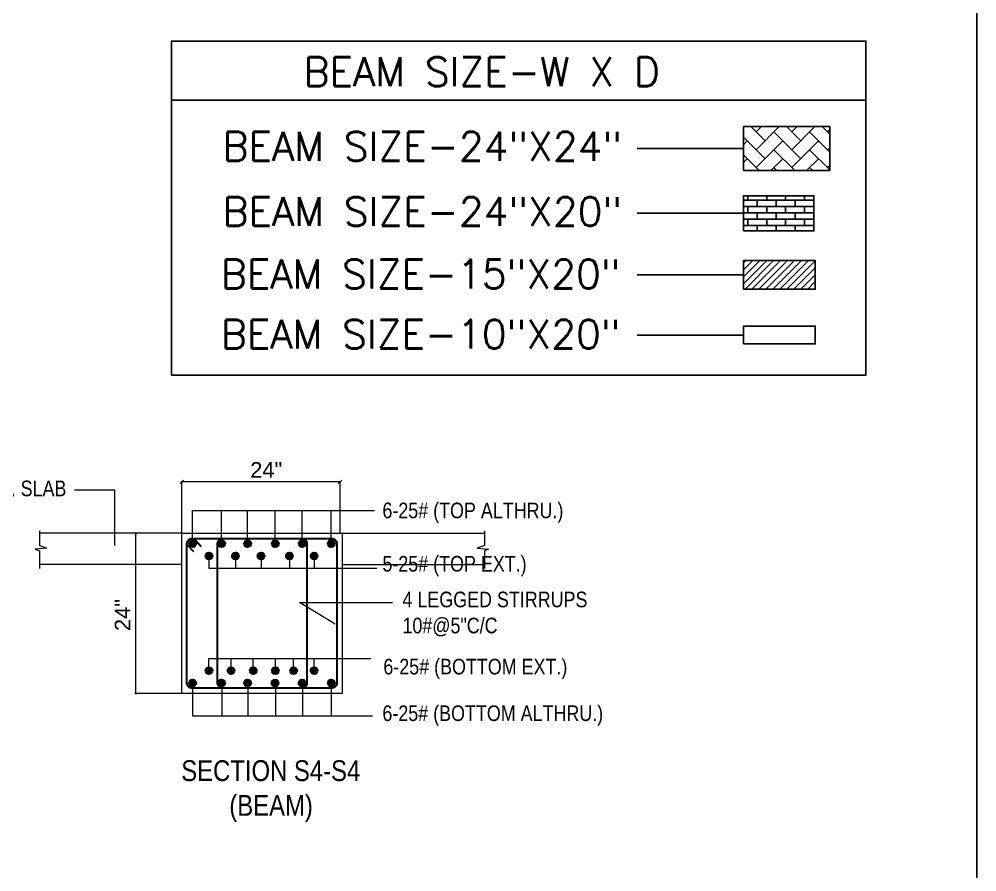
# Model space of a CAD drawing. Header units: inches. Extents: x 1182429 to 1211915, y -922309 to -906718.
# Drawn here: x 1184686 to 1185900, y -916816 to -915735 of the extents above; entities that cross this region are included whole.
import ezdxf
from ezdxf.enums import TextEntityAlignment as Align

# ---------------------------------------------------------------- set-up
doc = ezdxf.new("R2010")
doc.units = ezdxf.units.IN
doc.header["$LTSCALE"] = 6
doc.linetypes.add('CONTINOUS', pattern=[2000000.0, 1000000.0, 1000000.0])
doc.linetypes.add('DASHED', pattern=[0.75, 0.5, -0.25])
for name, color, linetype in [('A-CUTOUT', 3, 'CONTINOUS'), ('DIM', 7, 'Continuous'), ('door', 5, 'Continuous'), ('FITTING', 24, 'Continuous'), ('RE', 7, 'Continuous'), ('WAL', 7, 'Continuous')]:
    doc.layers.add(name, color=color, linetype=linetype)
for name, color, linetype, lineweight in [('Base Beam', 1, 'DASHED', 20), ('DIM 1', 10, 'Continuous', 15), ('HAT', 251, 'Continuous', 0), ('REINF', 5, 'Continuous', 30), ('TEX', 250, 'Continuous', 30), ('txt3', 3, 'Continuous', 9), ('W', 250, 'Continuous', 5)]:
    doc.layers.add(name, color=color, linetype=linetype, lineweight=lineweight)
doc.styles.add('ARI', font='arial.ttf')
doc.styles.add('ROMANS', font='romans.shx')
doc.dimstyles.new('Copy of AA', dxfattribs={"dimtxt": 15, "dimasz": 4, "dimexe": 5, "dimexo": 0, "dimgap": 0.09, "dimtad": 0, "dimdec": 0, "dimzin": 0, "dimdsep": 46, "dimlunit": 3, "dimtxsty": 'ARI', "dimblk": 'ARCHTICK', "dimcen": 0.09, "dimclrt": 7, "dimadec": 0, "dimazin": 0, "dimtfac": 1, "dimtdec": 0, "dimtofl": 0, "dimtmove": 0, "dimatfit": 3, "dimfxl": 0.18, "dimtolj": 1, "dimtzin": 0, "dimlwd": 9, "dimlwe": 9, "dimarcsym": 0})

# ---------------------------------------------------------------- blocks, each defined once
blk = doc.blocks.new('_ARCHTICK')
at = {"color": 0, "linetype": 'ByBlock', "const_width": 0.15}
blk.add_lwpolyline([(-0.5, -0.5), (0.5, 0.5)], dxfattribs=at)
blk = doc.blocks.new('_Oblique')
at = {"layer": 'DIM', "color": 0, "lineweight": -2}
blk.add_line((-0.5, -0.5), (0.5, 0.5), dxfattribs=at)

msp = doc.modelspace()

# ---------------------------------------------------------------- hatches: boundary and pattern name
at = {"layer": 'A-CUTOUT', "ltscale": 0.3}
h = msp.add_hatch(dxfattribs=at)
h.set_pattern_fill('AR-BRSTD', color=256, scale=3)
h.set_pattern_definition([(0, (617349.71, -410037.297), (0, 8.001), []), (90, (617349.71, -410037.297), (-12, 8.001), [8.001, -8.001])])
h.paths.add_polyline_path([(1185604.1, -916003.4), (1185693.5, -916003.4), (1185693.5, -915958.8), (1185604.1, -915958.8)])
at = {"layer": 'door', "ltscale": 0.3}
h = msp.add_hatch(dxfattribs=at)
h.set_pattern_fill('AR-HBONE', color=256, scale=4)
h.set_pattern_definition([(45, (617219.523, -410313.557), (2e-15, 22.627417), [48, -16]), (135, (617230.836, -410302.244), (2e-15, 22.627417), [48, -16])])
h.paths.add_polyline_path([(1185604.1, -915927), (1185713.6, -915927), (1185713.6, -915871.2), (1185604.1, -915871.2)])
at = {"layer": 'FITTING', "ltscale": 0.3}
h = msp.add_hatch(dxfattribs=at)
h.set_pattern_fill('ANSI31', color=256, scale=50)
h.set_pattern_definition([(45, (485617.0255, -378912.453), (-4.419417382, 4.419417382), [])])
h.paths.add_polyline_path([(1185604.1, -916077.3), (1185695.3, -916077.3), (1185695.3, -916041), (1185604.1, -916041)])
at = {"layer": 'REINF', "ltscale": 0.3}
h = msp.add_hatch(color=256, dxfattribs=at)
h.dxf.hatch_style = 1
edge = h.paths.add_edge_path()
edge.add_arc((1184906.1, -916399.9), 4.36, 0, 360)
h = msp.add_hatch(color=256, dxfattribs=at)
h.dxf.hatch_style = 1
edge = h.paths.add_edge_path()
edge.add_arc((1184942.9, -916399.9), 4.36, 0, 360)
h = msp.add_hatch(color=256, dxfattribs=at)
h.dxf.hatch_style = 1
edge = h.paths.add_edge_path()
edge.add_arc((1184975.9, -916399.9), 4.36, 0, 360)
h = msp.add_hatch(color=256, dxfattribs=at)
h.dxf.hatch_style = 1
edge = h.paths.add_edge_path()
edge.add_arc((1185010.9, -916399.9), 4.36, 0, 360)
h = msp.add_hatch(color=256, dxfattribs=at)
h.dxf.hatch_style = 1
edge = h.paths.add_edge_path()
edge.add_arc((1185045.1, -916399.9), 4.36, 0, 360)
h = msp.add_hatch(color=256, dxfattribs=at)
h.dxf.hatch_style = 1
edge = h.paths.add_edge_path()
edge.add_arc((1185081.9, -916399.9), 4.36, 0, 360)
h = msp.add_hatch(color=256, dxfattribs=at)
h.dxf.hatch_style = 1
edge = h.paths.add_edge_path()
edge.add_arc((1184926.9, -916415.6), 4.36, 0, 360)
h = msp.add_hatch(color=256, dxfattribs=at)
h.dxf.hatch_style = 1
edge = h.paths.add_edge_path()
edge.add_arc((1184960.5, -916415.6), 4.36, 0, 360)
h = msp.add_hatch(color=256, dxfattribs=at)
h.dxf.hatch_style = 1
edge = h.paths.add_edge_path()
edge.add_arc((1184992.9, -916415.6), 4.36, 0, 360)
h = msp.add_hatch(color=256, dxfattribs=at)
h.dxf.hatch_style = 1
edge = h.paths.add_edge_path()
edge.add_arc((1185028.9, -916415.6), 4.36, 0, 360)
h = msp.add_hatch(color=256, dxfattribs=at)
h.dxf.hatch_style = 1
edge = h.paths.add_edge_path()
edge.add_arc((1185060.2, -916415.6), 4.36, 0, 360)
h = msp.add_hatch(color=256, dxfattribs=at)
h.dxf.hatch_style = 1
edge = h.paths.add_edge_path()
edge.add_arc((1184926.9, -916560.9), 4.36, 0, 360)
h = msp.add_hatch(color=256, dxfattribs=at)
h.dxf.hatch_style = 1
edge = h.paths.add_edge_path()
edge.add_arc((1184955, -916560.9), 4.36, 0, 360)
h = msp.add_hatch(color=256, dxfattribs=at)
h.dxf.hatch_style = 1
edge = h.paths.add_edge_path()
edge.add_arc((1184983, -916560.9), 4.36, 0, 360)
h = msp.add_hatch(color=256, dxfattribs=at)
h.dxf.hatch_style = 1
edge = h.paths.add_edge_path()
edge.add_arc((1185011, -916560.9), 4.36, 0, 360)
h = msp.add_hatch(color=256, dxfattribs=at)
h.dxf.hatch_style = 1
edge = h.paths.add_edge_path()
edge.add_arc((1185034.1, -916560.9), 4.36, 0, 360)
h = msp.add_hatch(color=256, dxfattribs=at)
h.dxf.hatch_style = 1
edge = h.paths.add_edge_path()
edge.add_arc((1185060.2, -916560.9), 4.36, 0, 360)
h = msp.add_hatch(color=256, dxfattribs=at)
h.dxf.hatch_style = 1
edge = h.paths.add_edge_path()
edge.add_arc((1184906.1, -916576.6), 4.36, 0, 360)
h = msp.add_hatch(color=256, dxfattribs=at)
h.dxf.hatch_style = 1
edge = h.paths.add_edge_path()
edge.add_arc((1184942.9, -916576.6), 4.36, 0, 360)
h = msp.add_hatch(color=256, dxfattribs=at)
h.dxf.hatch_style = 1
edge = h.paths.add_edge_path()
edge.add_arc((1184975.9, -916576.6), 4.36, 0, 360)
h = msp.add_hatch(color=256, dxfattribs=at)
h.dxf.hatch_style = 1
edge = h.paths.add_edge_path()
edge.add_arc((1185010.7, -916576.6), 4.36, 0, 360)
h = msp.add_hatch(color=256, dxfattribs=at)
h.dxf.hatch_style = 1
edge = h.paths.add_edge_path()
edge.add_arc((1185045, -916576.6), 4.36, 0, 360)
h = msp.add_hatch(color=256, dxfattribs=at)
h.dxf.hatch_style = 1
edge = h.paths.add_edge_path()
edge.add_arc((1185081.9, -916576.6), 4.36, 0, 360)

# ---------------------------------------------------------------- linework, layer by layer
at = {"layer": 'Base Beam', "linetype": 'Continuous', "ltscale": 0.3}
msp.add_lwpolyline([(1184892.4, -916386.7), (1185095.5, -916386.7), (1185095.5, -916589.8), (1184892.4, -916589.8)], close=True, dxfattribs=at)
at = {"layer": 'DIM 1', "color": 3, "ltscale": 0.3}
for p, q in [((1184906.1, -916399.9), (1184906.1, -916357.9)), ((1184906.1, -916357.9), (1185136.8, -916357.9)), ((1184942.9, -916399.9), (1184942.9, -916357.9)), ((1184975.9, -916399.9), (1184975.9, -916357.9)), ((1185010.9, -916399.9), (1185010.9, -916357.9)), ((1185045.1, -916399.9), (1185045.1, -916357.9)), ((1185081.9, -916399.9), (1185081.9, -916357.9)), ((1184926.9, -916415.7), (1184926.9, -916431.1)), ((1184960.5, -916415.7), (1184960.5, -916431.1)), ((1184992.9, -916415.7), (1184992.9, -916431.1)), ((1185028.9, -916415.7), (1185028.9, -916431.1)), ((1185060.2, -916415.7), (1185060.2, -916431.1)), ((1184926.9, -916431.1), (1185139.7, -916431.1)), ((1184926.9, -916545.4), (1185131.9, -916545.4)), ((1184926.9, -916560.8), (1184926.9, -916545.4)), ((1184955, -916560.8), (1184955, -916545.4)), ((1184983, -916560.8), (1184983, -916545.4)), ((1185011, -916560.8), (1185011, -916545.4)), ((1185034.1, -916560.8), (1185034.1, -916545.4)), ((1185060.2, -916560.8), (1185060.2, -916545.4)), ((1184906.1, -916576.6), (1184906.1, -916618.1)), ((1184943, -916576.6), (1184943, -916618.1)), ((1184976.2, -916576.6), (1184976.2, -916618.1)), ((1185011, -916576.6), (1185011, -916618.1)), ((1185045.3, -916576.6), (1185045.3, -916618.1)), ((1185081.9, -916576.6), (1185081.9, -916618.1)), ((1184906.1, -916618.1), (1185134.1, -916618.1))]:
    msp.add_line(p, q, dxfattribs=at)
at = {"layer": 'DIM 1', "color": 7, "lineweight": 5, "ltscale": 0.3}
for p, q in [((1184833.9, -916385.6), (1184833.9, -916590.9)), ((1184892.4, -916386.7), (1184832.8, -916386.7)), ((1184892.4, -916589.8), (1184832.8, -916589.8))]:
    msp.add_line(p, q, dxfattribs=at)
at = {"layer": 'HAT', "color": 46, "lineweight": 0, "ltscale": 0.3}
for p, q in [((1184892.4, -916386.7), (1184712.1, -916386.7)), ((1185095.5, -916386.7), (1185275.9, -916386.7)), ((1184892.4, -916426.3), (1184712.1, -916426.3)), ((1185095.5, -916426.3), (1185275.9, -916426.3))]:
    msp.add_line(p, q, dxfattribs=at)
for points in [[(1184712.1, -916383.8), (1184712.1, -916402.2), (1184721.4, -916405.7), (1184706.8, -916406.8), (1184712.1, -916409.2), (1184712.1, -916431.5)], [(1185275.9, -916383.8), (1185275.9, -916402.2), (1185266.6, -916405.7), (1185281.1, -916406.8), (1185275.9, -916409.2), (1185275.9, -916431.5)]]:
    msp.add_lwpolyline(points, dxfattribs=at)
at = {"layer": 'RE', "color": 7, "linetype": 'Continuous', "lineweight": 25, "ltscale": 75}
msp.add_line((1184994.9, -916186.1), (1185759.4, -916186.1), dxfattribs=at)
at = {"layer": 'REINF', "ltscale": 0.3}
for p, q in [((1184908.1, -916393.3), (1184917.1, -916403.7)), ((1184899.3, -916401.4), (1184907.4, -916410))]:
    msp.add_line(p, q, dxfattribs=at)
for points in [[(1184905.6, -916393.3), (1185082.3, -916393.3, -0.414214), (1185088.9, -916399.9), (1185088.9, -916576.6, -0.414214), (1185082.3, -916583.2), (1184905.6, -916583.2, -0.414214), (1184899, -916576.6), (1184899, -916399.9, -0.414214)], [(1184944.5, -916393.3), (1185044.5, -916393.3, -0.414214), (1185051.1, -916399.9), (1185051.1, -916576.6, -0.414214), (1185044.5, -916583.2), (1184944.5, -916583.2, -0.414214), (1184937.9, -916576.6), (1184937.9, -916399.9, -0.414214)]]:
    msp.add_lwpolyline(points, format="xyb", close=True, dxfattribs=at)
for centre in [(1184906.1, -916399.9), (1184942.9, -916399.9), (1184975.9, -916399.9), (1185010.9, -916399.9), (1185045.1, -916399.9), (1185081.9, -916399.9), (1184926.9, -916415.6), (1184960.5, -916415.6), (1184992.9, -916415.6), (1185028.9, -916415.6), (1185060.2, -916415.6), (1184926.9, -916560.9), (1184955, -916560.9), (1184983, -916560.9), (1185011, -916560.9), (1185034.1, -916560.9), (1185060.2, -916560.9), (1184906.1, -916576.6), (1184942.9, -916576.6), (1184975.9, -916576.6), (1185010.7, -916576.6), (1185045, -916576.6), (1185081.9, -916576.6)]:
    msp.add_circle(centre, 4.36, dxfattribs=at)
at = {"layer": 'TEX', "lineweight": 25, "ltscale": 0.3}
for p, q in [((1185469.6, -915899.1), (1185604.1, -915899.1)), ((1185469.6, -915981.1), (1185604.1, -915981.1)), ((1185469.6, -916059.2), (1185604.1, -916059.2)), ((1185469.6, -916135.4), (1185604.1, -916135.4))]:
    msp.add_line(p, q, dxfattribs=at)
for points in [[(1185900, -912839.6), (1182679.2, -912839.6), (1182679.2, -917646.8), (1185900, -917646.8)], [(1184879.4, -916186.1), (1185759.4, -916186.1), (1185759.4, -915762.7), (1184879.4, -915762.7)], [(1184879.4, -915762.7), (1185759.4, -915762.7), (1185759.4, -915837.8), (1184879.4, -915837.8)], [(1185604.1, -915927), (1185713.6, -915927), (1185713.6, -915871.2), (1185604.1, -915871.2)], [(1185604.1, -916003.4), (1185693.5, -916003.4), (1185693.5, -915958.8), (1185604.1, -915958.8)], [(1185604.1, -916077.3), (1185695.3, -916077.3), (1185695.3, -916041), (1185604.1, -916041)], [(1185604.1, -916146.6), (1185695.3, -916146.6), (1185695.3, -916124.1), (1185604.1, -916124.1)]]:
    msp.add_lwpolyline(points, close=True, dxfattribs=at)
at = {"layer": 'W', "color": 1, "lineweight": 5, "ltscale": 10}
for p, q in [((1185093, -916321.6), (1184891.3, -916321.6)), ((1184892.4, -916386.7), (1184892.4, -916320.5)), ((1185093, -916386.7), (1185093, -916320.5))]:
    msp.add_line(p, q, dxfattribs=at)

# ---------------------------------------------------------------- block references
at = {"layer": 'DIM 1', "color": 7, "lineweight": 5, "ltscale": 0.3, "xscale": 2.2, "yscale": 2.2, "zscale": 2.2}
for p, rotation in [((1184833.9, -916386.7), 90), ((1184833.9, -916589.8), 270)]:
    msp.add_blockref('_Oblique', p, dxfattribs=dict(at, rotation=rotation))
at = {"layer": 'W', "color": 7, "lineweight": 5, "ltscale": 10, "xscale": 4.4, "yscale": 4.4, "zscale": 4.4, "rotation": 180}
msp.add_blockref('_Oblique', (1184892.4, -916321.6), dxfattribs=at)
at = {"layer": 'W', "color": 7, "lineweight": 5, "ltscale": 10, "xscale": 4.4, "yscale": 4.4, "zscale": 4.4}
msp.add_blockref('_Oblique', (1185093, -916321.6), dxfattribs=at)

# ---------------------------------------------------------------- texts
at = {"layer": 'TEX', "lineweight": 25, "ltscale": 0.3, "style": 'ROMANS'}
msp.add_text('BEAM SIZE-W X D ', height=36.597, rotation=0.0047, dxfattribs=at).set_placement((1185285.2, -915801.6), align=Align.MIDDLE_CENTER)
at = {"layer": 'txt3', "ltscale": 0.3, "style": 'ARI'}
msp.add_text('24"', height=19.8, dxfattribs=at).set_placement((1184979.2, -916316.3))
msp.add_text('24"', height=19.8, rotation=90, dxfattribs=at).set_placement((1184827.3, -916510.7))
at = {"layer": 'txt3', "ltscale": 0.3, "attachment_point": 1, "style": 'ARI'}
for s, insert, char_height, width in [('{\\fArial Narrow|b0|i0|c0|p34;6" THK. SLAB}', (1184603.3, -916320), 19.8, 1387.965), ('{\\fArial Narrow|b0|i0|c0|p34;6-25# (TOP ALTHRU.)}', (1185146.7, -916347.9), 19.8, 1387.965), ('{\\fArial Narrow|b0|i0|c0|p34;5-25# (TOP EXT.)}', (1185146.7, -916415.5), 19.8, 1387.965), ('{\\fArial Narrow|b0|i0|c0|p34;4 LEGGED STIRRUPS\\P10#@5"C/C}', (1185172.1, -916460.8), 19.8, 1387.965), ('{\\fArial Narrow|b0|i0|c0|p34;6-25# (BOTTOM EXT.)}', (1185147.9, -916545.9), 19.8, 1387.965), ('{\\fArial Narrow|b0|i0|c0|p34;6-25# (BOTTOM ALTHRU.)}', (1185146.7, -916605), 19.8, 1387.965), ('\\pi98.18966;{\\fArial Narrow|b0|i0|c0|p34;SECTION S4-S4\\P\\pi159.10235;(BEAM)}', (1184793.6, -916674.5), 26.4, 420.383)]:
    msp.add_mtext(s, dxfattribs=dict(at, insert=insert, char_height=char_height, width=width))
at = {"layer": 'WAL', "lineweight": 5, "style": 'ROMANS'}
for s, p in [('BEAM SIZE-24"X24" ', (1185209.9, -915896.1)), ('BEAM SIZE-24"X20" ', (1185209.9, -915978.8)), ('BEAM SIZE-15"X20"', (1185195.2, -916058.1)), ('BEAM SIZE-10"X20"', (1185195.2, -916134.3))]:
    msp.add_text(s, height=36.597, rotation=0.0047, dxfattribs=at).set_placement(p, align=Align.MIDDLE_CENTER)

# ---------------------------------------------------------------- leaders
at = {"layer": 'DIM 1', "ltscale": 0.3}
for points, override in [([(1184807.4, -916402.3), (1184807.4, -916332.2), (1184756.3, -916332.2)], {"dimasz": 2, "dimarcsym": 1}), ([(1185086.8, -916501.9), (1185041.8, -916474.4), (1185159.6, -916474.4)], {"dimasz": 2, "dimgap": 0.09, "dimtad": 0, "dimarcsym": 1})]:
    msp.add_leader(points, dimstyle='Copy of AA', override=override, dxfattribs=at)

doc.saveas('drawing.dxf')
